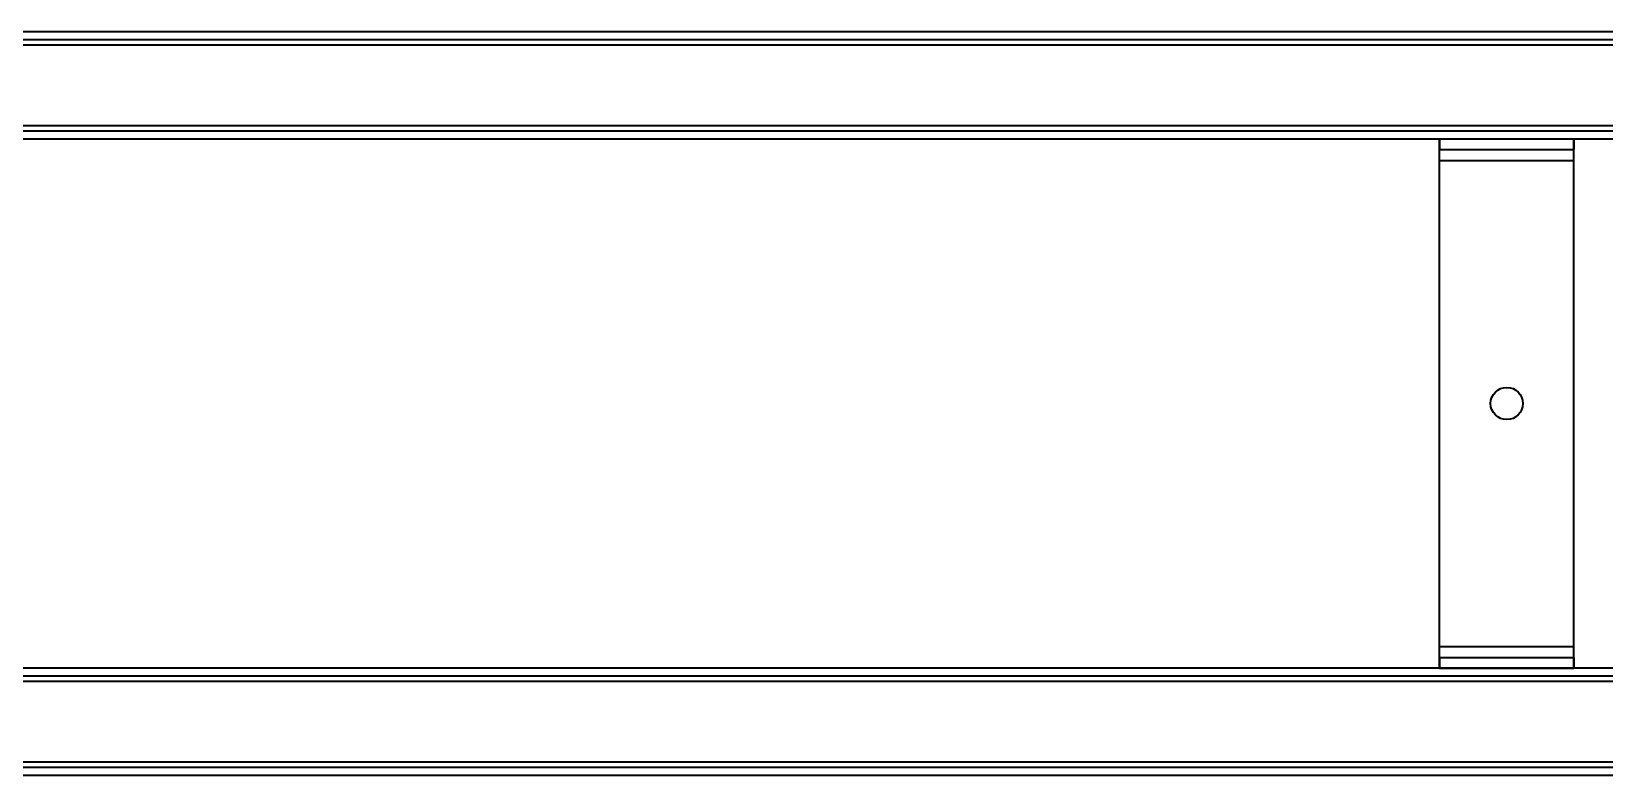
# Model space of a CAD drawing. Header units: millimetres. Extents: x -180 to 3623, y 0 to 2194.
# Drawn here: x 903.5 to 1196.4, y 230.7 to 369.3 of the extents above; entities that cross this region are included whole.
import ezdxf

# ---------------------------------------------------------------- set-up
doc = ezdxf.new("R2010")
doc.units = ezdxf.units.MM

# ---------------------------------------------------------------- blocks, each defined once
blk = doc.blocks.new('Drawing View2')
at = {"color": 7, "linetype": 'Continuous', "lineweight": 35}
for p, q in [((-163.4, 31.25), (1180.6, 31.25)), ((-163.4, 29.75), (1180.6, 29.75)), ((-128.4, 31.25), (1145.6, 31.25)), ((-128.4, 29.75), (1145.6, 29.75)), ((-163.4, 28.75), (1180.6, 28.75)), ((-163.4, 28.75), (1180.6, 28.75)), ((-128.4, 28.75), (1145.6, 28.75)), ((-128.4, 28.75), (1145.6, 28.75)), ((-163.4, 13.75), (1180.6, 13.75)), ((-163.4, 13.75), (1180.6, 13.75)), ((-163.4, 12.75), (1180.6, 12.75)), ((-128.4, 13.75), (1145.6, 13.75)), ((-128.4, 13.75), (1145.6, 13.75)), ((-128.4, 12.75), (1145.6, 12.75)), ((-163.4, 11.25), (1180.6, 11.25)), ((-128.4, 11.25), (1145.6, 11.25)), ((925.6, 11.25), (950.6, 11.25)), ((925.6, 7.25), (925.6, 11.25)), ((925.6, 11.25), (950.6, 11.25)), ((925.6, 11.25), (925.6, 9.25)), ((925.6, 11.25), (925.6, 9.25)), ((925.6, 7.25), (925.6, 9.25)), ((925.6, 9.25), (950.6, 9.25)), ((925.6, 9.25), (950.6, 9.25)), ((950.6, 7.25), (950.6, 11.25)), ((950.6, 9.25), (950.6, 11.25)), ((950.6, 11.25), (950.6, 9.25)), ((950.6, 7.25), (950.6, 9.25)), ((925.6, -83.25), (925.6, 7.25)), ((925.6, 7.25), (950.6, 7.25)), ((925.6, 7.25), (950.6, 7.25)), ((925.6, -83.25), (925.6, 7.25)), ((950.6, -83.25), (950.6, 7.25)), ((950.6, -83.25), (950.6, 7.25)), ((925.6, -85.25), (925.6, -83.25)), ((925.6, -87.25), (925.6, -83.25)), ((925.6, -83.25), (950.6, -83.25)), ((925.6, -83.25), (950.6, -83.25)), ((950.6, -85.25), (950.6, -83.25)), ((950.6, -87.25), (950.6, -83.25)), ((1180.6, -87.25), (-163.4, -87.25)), ((1145.6, -87.25), (-128.4, -87.25)), ((925.6, -85.25), (925.6, -87.25)), ((925.6, -85.25), (950.6, -85.25)), ((925.6, -85.25), (950.6, -85.25)), ((925.6, -85.25), (925.6, -87.25)), ((925.6, -87.25), (950.6, -87.25)), ((925.6, -87.25), (950.6, -87.25)), ((950.6, -87.25), (950.6, -85.25)), ((950.6, -85.25), (950.6, -87.25)), ((1180.6, -88.75), (-163.4, -88.75)), ((1180.6, -89.75), (-163.4, -89.75)), ((1180.6, -89.75), (-163.4, -89.75)), ((1145.6, -88.75), (-128.4, -88.75)), ((1145.6, -89.75), (-128.4, -89.75)), ((1145.6, -89.75), (-128.4, -89.75)), ((1180.6, -104.75), (-163.4, -104.75)), ((1180.6, -104.75), (-163.4, -104.75)), ((1145.6, -104.75), (-128.4, -104.75)), ((1145.6, -104.75), (-128.4, -104.75)), ((1180.6, -105.75), (-163.4, -105.75)), ((1180.6, -107.25), (-163.4, -107.25)), ((1145.6, -105.75), (-128.4, -105.75)), ((1145.6, -107.25), (-128.4, -107.25))]:
    blk.add_line(p, q, dxfattribs=at)
blk.add_circle((938.1, -38), 3, dxfattribs=at)
blk.add_circle((938.1, -38), 3, dxfattribs=at)

msp = doc.modelspace()

# ---------------------------------------------------------------- block references
at = {"color": 7, "linetype": 'Continuous', "lineweight": 35}
msp.add_blockref('Drawing View2', (240.06, 338), dxfattribs=at)

doc.saveas('drawing.dxf')
